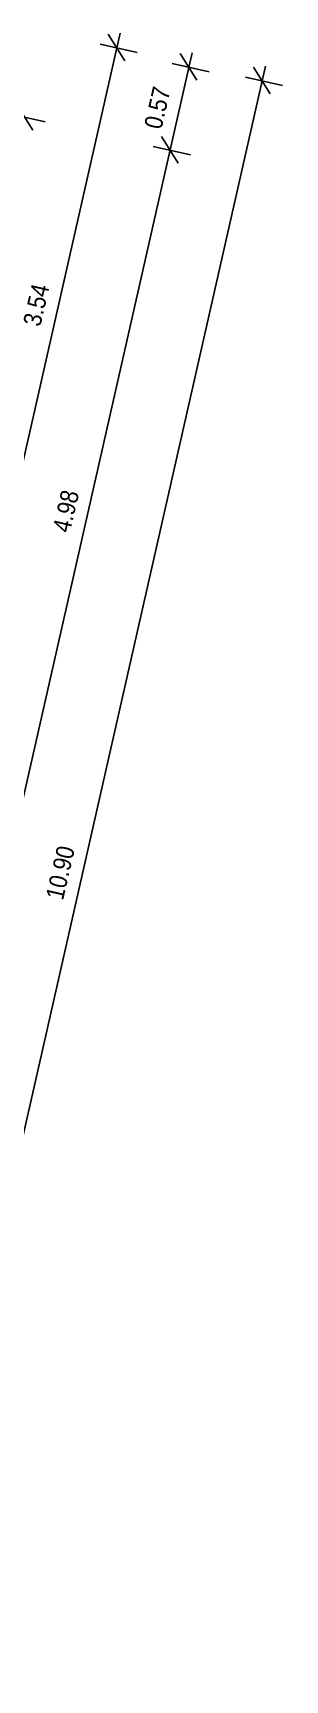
# Model space of a CAD drawing. Header units: metres. Extents: x 374 to 510, y -373 to -311.
# Drawn here: x 497.94 to 499.63, y -346.89 to -335.84 of the extents above; entities that cross this region are included whole.
import ezdxf
from ezdxf.enums import TextEntityAlignment as Align

# ---------------------------------------------------------------- set-up
doc = ezdxf.new("R2010")
doc.units = ezdxf.units.M
doc.header["$LTSCALE"] = 0.03
doc.layers.add('A_bemaßung', color=2, linetype='CONTINUOUS')
doc.styles.add('BOLDSIMP_FNT', font='TXT', dxfattribs={"height": 1})

# ---------------------------------------------------------------- blocks, each defined once
blk = doc.blocks.new('SLASH1')
at = {"layer": 'A_bemaßung', "color": 2, "linetype": 'Continuous'}
for p, q in [((0, -0.14068), (0, 0.11466)), ((0.07663, 0.07663), (-0.07319, -0.07319))]:
    blk.add_line(p, q, dxfattribs=at)

msp = doc.modelspace()

# ---------------------------------------------------------------- linework, layer by layer
at = {"layer": 'A_bemaßung', "linetype": 'Continuous'}
for p, q in [((496.071, -346.67091), (498.52605, -335.84746)), ((496.56353, -346.75982), (499.00925, -335.97756)), ((497.04622, -346.89213), (499.50129, -336.06867))]:
    msp.add_line(p, q, dxfattribs=at)

# ---------------------------------------------------------------- block references
at = {"layer": 'A_bemaßung', "color": 7, "rotation": 77.22}
for p in [(498.50394, -335.94499), (498.98712, -336.07508), (499.47917, -336.16619), (497.88581, -336.40976), (498.86104, -336.63096), (498.86104, -336.63096)]:
    msp.add_blockref('SLASH1', p, dxfattribs=at)

# ---------------------------------------------------------------- texts
at = {"layer": 'A_bemaßung', "color": 7, "linetype": 'Continuous', "style": 'BOLDSIMP_FNT', "width": 0.9}
for s, p in [('0.57', (498.83834, -336.50496)), ('3.54', (498.02561, -337.82774)), ('4.98', (498.22459, -339.21079)), ('10.90', (498.17835, -341.67496))]:
    msp.add_text(s, height=0.12, rotation=77.1, dxfattribs=at).set_placement(p, align=Align.BOTTOM_LEFT)

doc.saveas('drawing.dxf')
